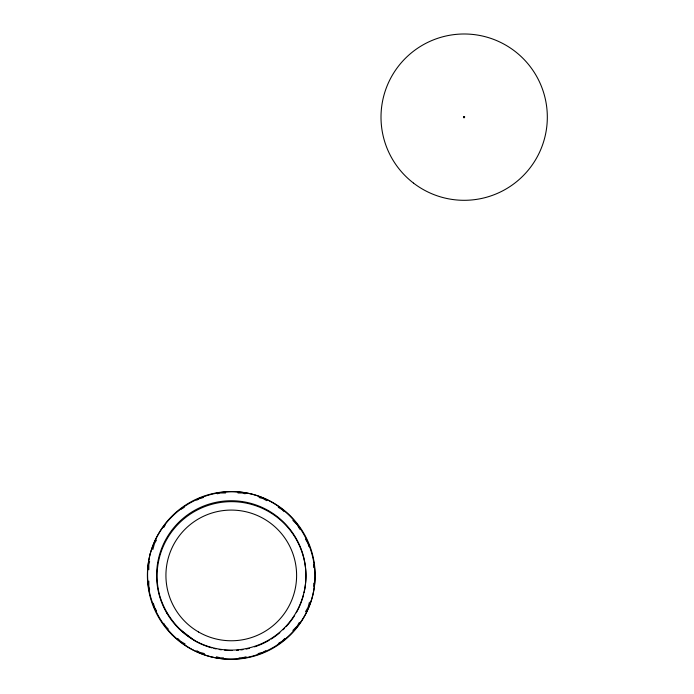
<?xml version="1.0" encoding="UTF-8"?>
<svg xmlns="http://www.w3.org/2000/svg" width="694" height="694" viewBox="0 0 694 694"><rect width="100%" height="100%" fill="white"/><g stroke="black" fill="none" stroke-linecap="round" stroke-linejoin="round"><path stroke-width="1.04" d="M149.626 561.576L148.82 564.569L148.82 569.739M152.836 549.587L154.441 543.602L156.506 540.019M309.437 602.253L308.101 607.25L305.516 611.726M163.741 527.483L165.293 524.803M299.314 622.466L297.24 626.049L292.859 630.43M284.818 638.471L281.894 641.395L278.311 643.468M180.648 509.448L184.222 507.383M196.758 500.148L199.447 498.596L203.437 497.52M265.776 650.703L263.095 652.256L258.099 653.592M217.422 493.781L219.417 493.243M246.118 656.802L242.119 657.869L239.022 657.869M220.414 492.974L225.585 492.974M237.99 492.974L242.119 492.974L245.121 493.781M223.511 657.869L220.414 657.869L216.424 656.802M259.096 497.52L263.095 498.596L266.669 500.66M204.435 653.592L199.447 652.256L196.758 650.703M278.311 507.383L281.894 509.448L284.089 511.643M185.125 643.98L180.648 641.395L177.725 638.471M211.852 647.866A74.423 74.423 0 0 1 194.875 640.866L178.818 628.486M193.938 640.085A74.666 74.666 0 0 1 193.938 510.758A74.666 74.666 0 0 1 305.941 575.421A74.666 74.666 0 0 1 193.938 640.085C177.551 630.031 165.398 614.364 159.793 595.981A74.423 74.423 0 0 1 229.775 501.675A74.423 74.423 0 0 1 304.076 592.624M292.859 520.413L297.24 524.803L299.825 529.279M168.217 628.972L165.293 626.049L163.741 623.359M166.603 612.759L167.315 613.678M305.516 539.125L308.101 543.602L308.899 546.594M156.506 610.824L154.441 607.25L153.365 603.251M149.626 589.275L148.82 586.274L148.82 581.112M313.714 564.569L313.714 567.666M313.714 583.177L313.714 586.274M303.573 594.706A74.423 74.423 0 0 1 296.295 612.724M294.646 615.5A74.423 74.423 0 0 1 286.093 626.691M284.609 628.244A74.423 74.423 0 0 1 283.083 629.753M279.873 632.659A74.423 74.423 0 0 1 271.137 639.087M269.298 640.206A74.423 74.423 0 0 1 254.507 646.869M249.337 648.343A74.423 74.423 0 0 1 246.17 649.055M242.961 649.627A74.423 74.423 0 0 1 240.801 649.931M238.641 650.165A74.423 74.423 0 0 1 236.481 650.347M232.178 650.512A74.423 74.423 0 0 1 224.622 650.191M221.377 649.818A74.423 74.423 0 0 1 219.226 649.489M216.034 648.881A74.423 74.423 0 0 1 213.934 648.404M150.251 553.717C138.748 597.907 165.536 644.31 209.562 656.446C253.752 667.949 300.155 641.152 312.291 597.135C323.794 552.936 296.997 506.542 252.98 494.406C208.781 482.903 162.387 509.691 150.251 553.717M463.462 116.861C464 119.828 465.943 115.143 463.462 116.861M171.956 634.732A83.879 83.879 0 0 0 312.291 597.135A83.879 83.879 0 0 0 209.562 494.406A83.879 83.879 0 0 0 171.956 634.732M413.537 183.121A83.159 83.159 0 0 0 546.612 128A83.159 83.159 0 0 0 432.336 40.321A83.159 83.159 0 0 0 413.537 183.121M198.597 632.008A65.331 65.331 0 0 0 296.607 575.421A65.331 65.331 0 0 0 198.597 518.843A65.331 65.331 0 0 0 198.597 632.008"/></g></svg>
